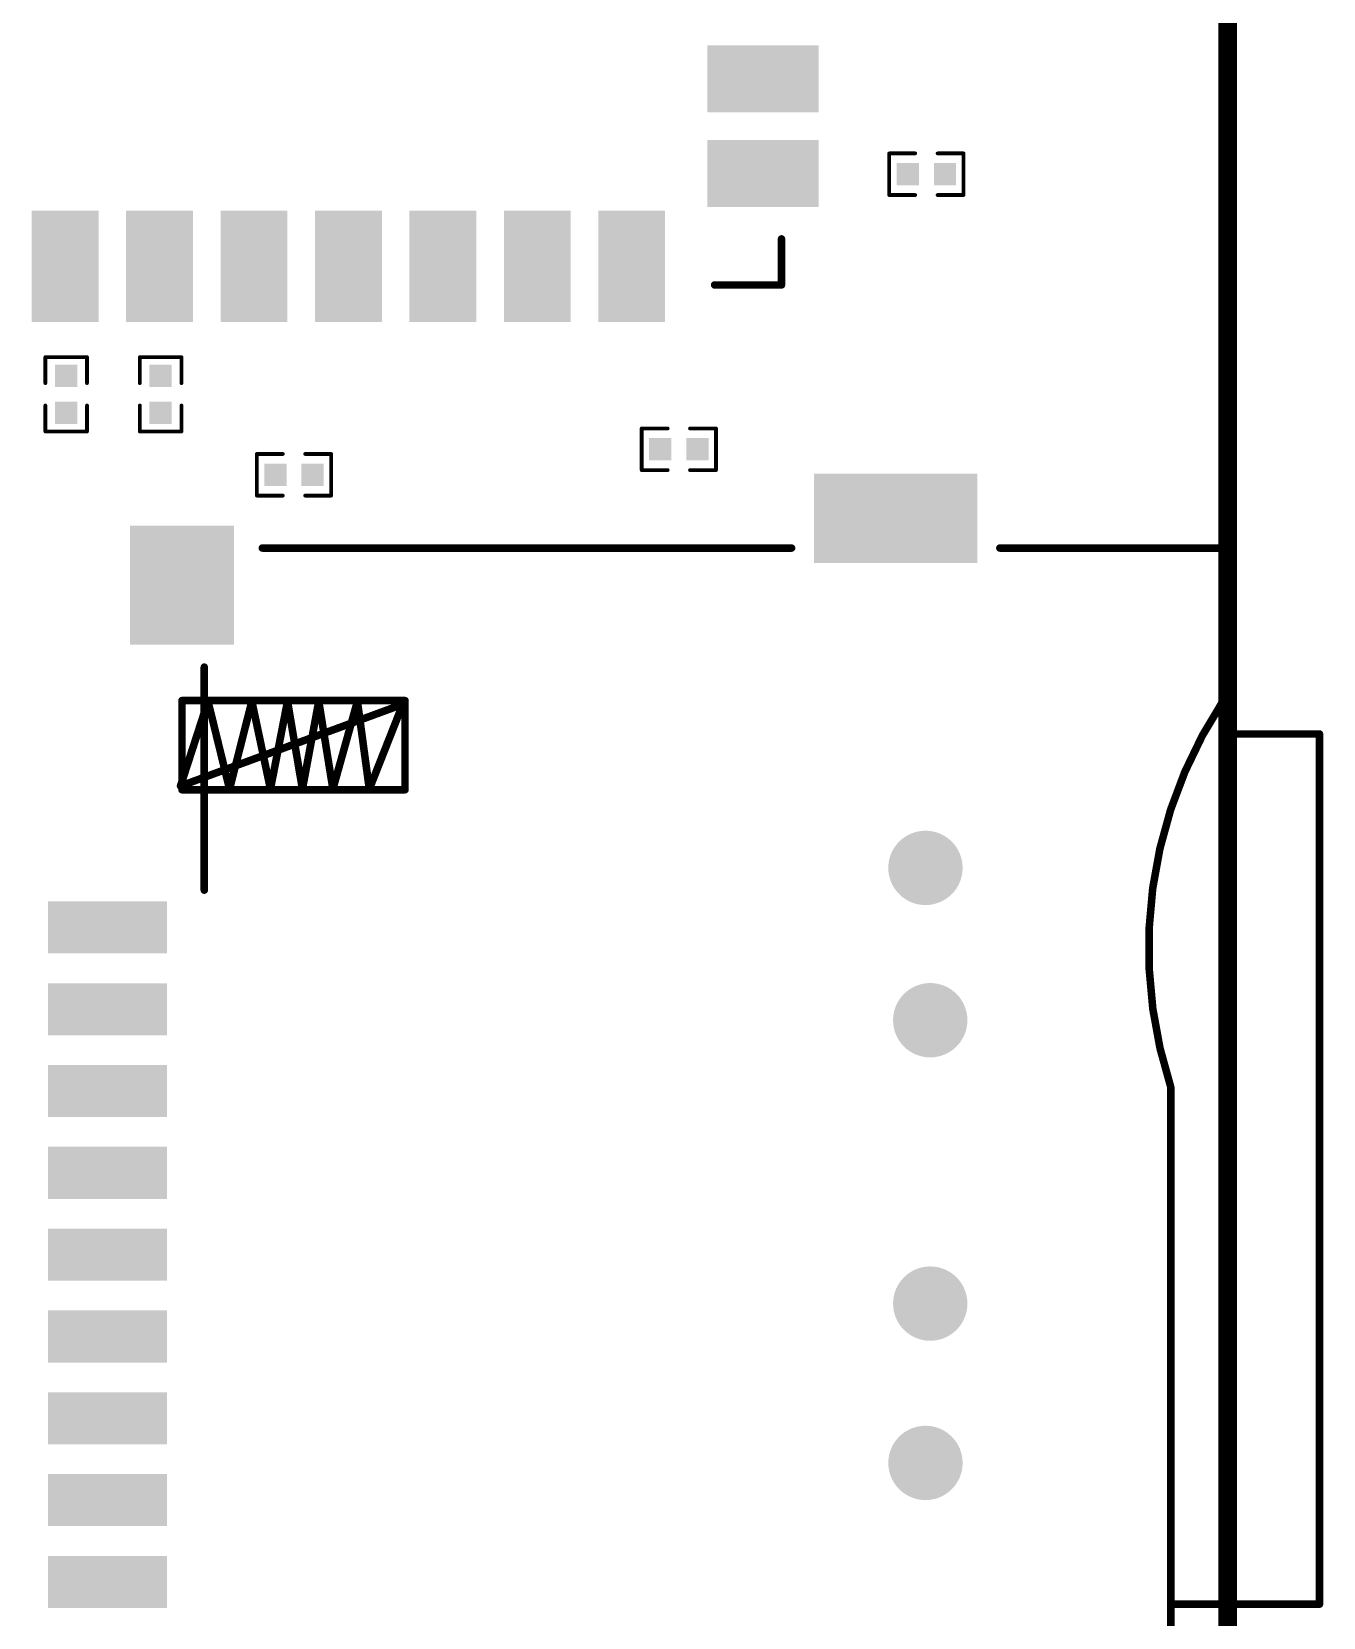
# Model space of a CAD drawing. Header units: millimetres. Extents: x 17.58 to 19.74, y 15.71 to 18.76.
# Drawn here: x 19.052 to 19.736, y 16.401 to 17.24 of the extents above; entities that cross this region are included whole.
import ezdxf

# ---------------------------------------------------------------- set-up
doc = ezdxf.new("R2010")
doc.units = ezdxf.units.MM
doc.header["$MEASUREMENT"] = 0
doc.layers.get('0').update_dxf_attribs({"linetype": 'CONTINUOUS', "lineweight": 0})
doc.layers.add('04_BOT_PHO', color=90, linetype='CONTINUOUS', lineweight=0)

# ---------------------------------------------------------------- blocks, each defined once
blk = doc.blocks.new('ROUND_8')
h = blk.add_hatch(color=256)
edge = h.paths.add_edge_path(flags=0)
edge.add_arc((0, 0), 0.01968, 0, 360)
blk = doc.blocks.new('RECTANGLE_22')
blk.add_solid([(0.02953, 0.01771), (0.02953, -0.01771), (-0.02953, 0.01771), (-0.02953, -0.01771)])
blk = doc.blocks.new('RECTANGLE_23')
blk.add_solid([(0.01771, 0.02953), (0.01771, -0.02953), (-0.01771, 0.02953), (-0.01771, -0.02953)])
blk = doc.blocks.new('SQUARE_25')
blk.add_solid([(0.0059, 0.0059), (0.0059, -0.0059), (-0.0059, 0.0059), (-0.0059, -0.0059)])
blk = doc.blocks.new('RECTANGLE_31')
blk.add_solid([(0.03149, 0.01378), (0.03149, -0.01378), (-0.03149, 0.01378), (-0.03149, -0.01378)])
blk = doc.blocks.new('RECTANGLE_33')
blk.add_solid([(0.0433, 0.02362), (0.0433, -0.02362), (-0.0433, 0.02362), (-0.0433, -0.02362)])
blk = doc.blocks.new('RECTANGLE_34')
blk.add_solid([(0.02756, 0.03149), (0.02756, -0.03149), (-0.02756, 0.03149), (-0.02756, -0.03149)])
blk = doc.blocks.new('ROUND_15')
h = blk.add_hatch(color=256)
edge = h.paths.add_edge_path(flags=0)
edge.add_arc((0, 0), 0.002, 0, 360)
blk = doc.blocks.new('ROUND_380')
h = blk.add_hatch(color=256)
edge = h.paths.add_edge_path(flags=0)
edge.add_arc((0, 0), 0.001, 0, 360)

msp = doc.modelspace()

# ---------------------------------------------------------------- linework, layer by layer
at = {"layer": '04_BOT_PHO', "lineweight": 211}
for points, const_width in [([(19.68504, 15.79803), (19.68504, 18.75003)], 0.01), ([(19.68504, 18.1063), (19.68504, 15.75197)], 0.004), ([(19.50585, 17.15351), (19.50585, 17.17556)], 0.002), ([(19.50585, 17.17556), (19.51963, 17.17556)], 0.002), ([(19.54522, 17.17556), (19.53144, 17.17556)], 0.002), ([(19.54522, 17.15351), (19.54522, 17.17556)], 0.002), ([(19.51963, 17.15351), (19.50585, 17.15351)], 0.002), ([(19.53144, 17.15351), (19.54522, 17.15351)], 0.002), ([(19.44882, 17.10591), (19.44882, 17.13031)], 0.004), ([(19.41339, 17.10591), (19.44882, 17.10591)], 0.004), ([(19.08106, 17.06772), (19.05902, 17.06772)], 0.002), ([(19.05902, 17.06772), (19.05902, 17.05394)], 0.002), ([(19.08106, 17.05394), (19.08106, 17.06772)], 0.002), ([(19.13106, 17.06772), (19.10902, 17.06772)], 0.002), ([(19.10902, 17.06772), (19.10902, 17.05394)], 0.002), ([(19.13106, 17.05394), (19.13106, 17.06772)], 0.002), ([(19.05902, 17.02835), (19.05902, 17.04213)], 0.002), ([(19.08106, 17.04213), (19.08106, 17.02835)], 0.002), ([(19.10902, 17.02835), (19.10902, 17.04213)], 0.002), ([(19.13106, 17.04213), (19.13106, 17.02835)], 0.002), ([(19.08106, 17.02835), (19.05902, 17.02835)], 0.002), ([(19.13106, 17.02835), (19.10902, 17.02835)], 0.002), ([(19.37476, 17.00791), (19.37476, 17.02995)], 0.002), ([(19.37476, 17.02995), (19.38854, 17.02995)], 0.002), ([(19.41413, 17.02995), (19.40035, 17.02995)], 0.002), ([(19.41413, 17.00791), (19.41413, 17.02995)], 0.002), ([(19.17098, 16.99441), (19.17098, 17.01645)], 0.002), ([(19.17098, 17.01645), (19.18476, 17.01645)], 0.002), ([(19.21036, 17.01645), (19.19658, 17.01645)], 0.002), ([(19.21036, 16.99441), (19.21036, 17.01645)], 0.002), ([(19.38854, 17.00791), (19.37476, 17.00791)], 0.002), ([(19.40035, 17.00791), (19.41413, 17.00791)], 0.002), ([(19.18476, 16.99441), (19.17098, 16.99441)], 0.002), ([(19.19658, 16.99441), (19.21036, 16.99441)], 0.002), ([(19.45417, 16.96665), (19.17386, 16.96665)], 0.004), ([(19.56441, 16.96665), (19.68252, 16.96665)], 0.004), ([(19.68252, 16.96665), (19.68252, 16.88555)], 0.004), ([(19.14315, 16.90366), (19.14315, 16.78555)], 0.004), ([(19.13055, 16.84067), (19.14512, 16.88555)], 0.004), ([(19.13134, 16.88594), (19.24945, 16.88594)], 0.004), ([(19.13134, 16.8387), (19.13134, 16.88594)], 0.004), ([(19.14512, 16.88555), (19.15654, 16.83909)], 0.004), ([(19.15654, 16.83909), (19.16835, 16.88555)], 0.004), ([(19.16835, 16.88555), (19.17819, 16.83909)], 0.004), ([(19.17819, 16.83909), (19.18724, 16.88555)], 0.004), ([(19.18724, 16.88555), (19.19512, 16.83909)], 0.004), ([(19.19512, 16.83909), (19.20378, 16.88555)], 0.004), ([(19.20378, 16.88555), (19.21126, 16.83909)], 0.004), ([(19.21126, 16.83909), (19.22425, 16.88555)], 0.004), ([(19.22425, 16.88555), (19.23055, 16.83909)], 0.004), ([(19.24945, 16.88594), (19.24945, 16.8387)], 0.004), ([(19.24827, 16.88398), (19.13055, 16.84067)], 0.004), ([(19.23055, 16.83909), (19.24827, 16.88398)], 0.004), ([(19.68291, 16.86823), (19.7337, 16.86823)], 0.004), ([(19.7337, 16.86823), (19.7337, 16.4076)], 0.004), ([(19.24945, 16.8387), (19.13134, 16.8387)], 0.004), ([(19.65496, 16.68122), (19.65496, 16.38791)], 0.004), ([(19.7337, 16.4076), (19.65654, 16.4076)], 0.004)]:
    msp.add_lwpolyline(points, dxfattribs=dict(at, const_width=const_width))
at = {"layer": '04_BOT_PHO', "lineweight": 211, "const_width": 0.004}
msp.add_lwpolyline([(19.68261, 16.88568, 0.22902), (19.65497, 16.68122)], format="xyb", dxfattribs=at)

# ---------------------------------------------------------------- block references
at = {"layer": '04_BOT_PHO'}
for name, p in [('RECTANGLE_22', (19.43898, 17.21496)), ('RECTANGLE_22', (19.43898, 17.16496)), ('ROUND_380', (19.50585, 17.17556)), ('ROUND_380', (19.51963, 17.17556)), ('ROUND_380', (19.53144, 17.17556)), ('ROUND_380', (19.54522, 17.17556)), ('SQUARE_25', (19.5157, 17.16453)), ('SQUARE_25', (19.53538, 17.16453)), ('ROUND_380', (19.50585, 17.15351)), ('ROUND_380', (19.51963, 17.15351)), ('ROUND_380', (19.53144, 17.15351)), ('ROUND_380', (19.54522, 17.15351)), ('RECTANGLE_23', (19.06949, 17.11575)), ('RECTANGLE_23', (19.11949, 17.11575)), ('RECTANGLE_23', (19.16949, 17.11575)), ('RECTANGLE_23', (19.21949, 17.11575)), ('RECTANGLE_23', (19.26949, 17.11575)), ('RECTANGLE_23', (19.31949, 17.11575)), ('RECTANGLE_23', (19.36949, 17.11575)), ('ROUND_15', (19.44882, 17.13031)), ('ROUND_15', (19.41339, 17.10591)), ('ROUND_15', (19.44882, 17.10591)), ('ROUND_380', (19.05902, 17.06772)), ('SQUARE_25', (19.07004, 17.05787)), ('ROUND_380', (19.08106, 17.06772)), ('ROUND_380', (19.10902, 17.06772)), ('SQUARE_25', (19.12004, 17.05787)), ('ROUND_380', (19.13106, 17.06772)), ('ROUND_380', (19.05902, 17.05394)), ('ROUND_380', (19.08106, 17.05394)), ('ROUND_380', (19.10902, 17.05394)), ('ROUND_380', (19.13106, 17.05394)), ('ROUND_380', (19.05902, 17.04213)), ('SQUARE_25', (19.07004, 17.03819)), ('ROUND_380', (19.08106, 17.04213)), ('ROUND_380', (19.10902, 17.04213)), ('SQUARE_25', (19.12004, 17.03819)), ('ROUND_380', (19.13106, 17.04213)), ('ROUND_380', (19.05902, 17.02835)), ('ROUND_380', (19.08106, 17.02835)), ('ROUND_380', (19.10902, 17.02835)), ('ROUND_380', (19.13106, 17.02835)), ('ROUND_380', (19.37476, 17.02995)), ('ROUND_380', (19.38854, 17.02995)), ('ROUND_380', (19.40035, 17.02995)), ('ROUND_380', (19.41413, 17.02995)), ('SQUARE_25', (19.38461, 17.01893)), ('SQUARE_25', (19.40429, 17.01893)), ('ROUND_380', (19.17098, 17.01645)), ('ROUND_380', (19.17098, 17.01645)), ('ROUND_380', (19.18476, 17.01645)), ('ROUND_380', (19.19658, 17.01645)), ('ROUND_380', (19.21036, 17.01645)), ('SQUARE_25', (19.18083, 17.00543)), ('SQUARE_25', (19.20051, 17.00543)), ('ROUND_380', (19.37476, 17.00791)), ('ROUND_380', (19.38854, 17.00791)), ('ROUND_380', (19.40035, 17.00791)), ('ROUND_380', (19.41413, 17.00791)), ('RECTANGLE_33', (19.50929, 16.9824)), ('ROUND_380', (19.17098, 16.99441)), ('ROUND_380', (19.17098, 16.99441)), ('ROUND_380', (19.18476, 16.99441)), ('ROUND_380', (19.19658, 16.99441)), ('ROUND_380', (19.21036, 16.99441)), ('RECTANGLE_34', (19.13134, 16.94697)), ('ROUND_15', (19.17386, 16.96665)), ('ROUND_15', (19.45417, 16.96665)), ('ROUND_15', (19.56441, 16.96665)), ('ROUND_15', (19.68252, 16.96665)), ('ROUND_15', (19.14315, 16.90366)), ('ROUND_15', (19.13134, 16.88594)), ('ROUND_15', (19.13134, 16.88594)), ('ROUND_15', (19.14512, 16.88555)), ('ROUND_15', (19.16835, 16.88555)), ('ROUND_15', (19.18724, 16.88555)), ('ROUND_15', (19.20378, 16.88555)), ('ROUND_15', (19.22425, 16.88555)), ('ROUND_15', (19.24945, 16.88594)), ('ROUND_15', (19.68252, 16.88555)), ('ROUND_15', (19.68261, 16.88568)), ('ROUND_15', (19.24827, 16.88398)), ('ROUND_15', (19.68291, 16.86823)), ('ROUND_15', (19.7337, 16.86823)), ('ROUND_15', (19.13055, 16.84067)), ('ROUND_15', (19.13055, 16.84067)), ('ROUND_15', (19.13134, 16.8387)), ('ROUND_15', (19.15654, 16.83909)), ('ROUND_15', (19.17819, 16.83909)), ('ROUND_15', (19.19512, 16.83909)), ('ROUND_15', (19.21126, 16.83909)), ('ROUND_15', (19.23055, 16.83909)), ('ROUND_15', (19.24945, 16.8387)), ('ROUND_8', (19.52504, 16.79736)), ('ROUND_15', (19.14315, 16.78555)), ('RECTANGLE_31', (19.09197, 16.76587)), ('RECTANGLE_31', (19.09197, 16.72256)), ('ROUND_8', (19.52756, 16.71673)), ('RECTANGLE_31', (19.09197, 16.67925)), ('ROUND_15', (19.65496, 16.68122)), ('ROUND_15', (19.65497, 16.68122)), ('RECTANGLE_31', (19.09197, 16.63594)), ('RECTANGLE_31', (19.09197, 16.59264)), ('ROUND_8', (19.52756, 16.56673)), ('RECTANGLE_31', (19.09197, 16.54933)), ('RECTANGLE_31', (19.09197, 16.50602)), ('ROUND_8', (19.52504, 16.4824)), ('RECTANGLE_31', (19.09197, 16.46272)), ('RECTANGLE_31', (19.09197, 16.41941)), ('ROUND_15', (19.65654, 16.4076)), ('ROUND_15', (19.7337, 16.4076))]:
    msp.add_blockref(name, p, dxfattribs=at)

doc.saveas('drawing.dxf')
